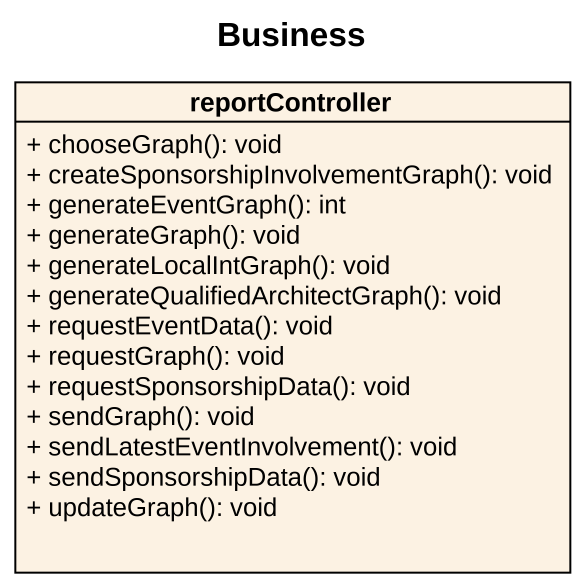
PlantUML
@startuml
title Business
hide circle
hide empty members
skinparam classAttributeIconSize 0
class reportController {
  + chooseGraph(): void
  + createSponsorshipInvolvementGraph(): void
  + generateEventGraph(): int
  + generateGraph(): void
  + generateLocalIntGraph(): void
  + generateQualifiedArchitectGraph(): void
  + requestEventData(): void
  + requestGraph(): void
  + requestSponsorshipData(): void
  + sendGraph(): void
  + sendLatestEventInvolvement(): void
  + sendSponsorshipData(): void
  + updateGraph(): void
}
@enduml
